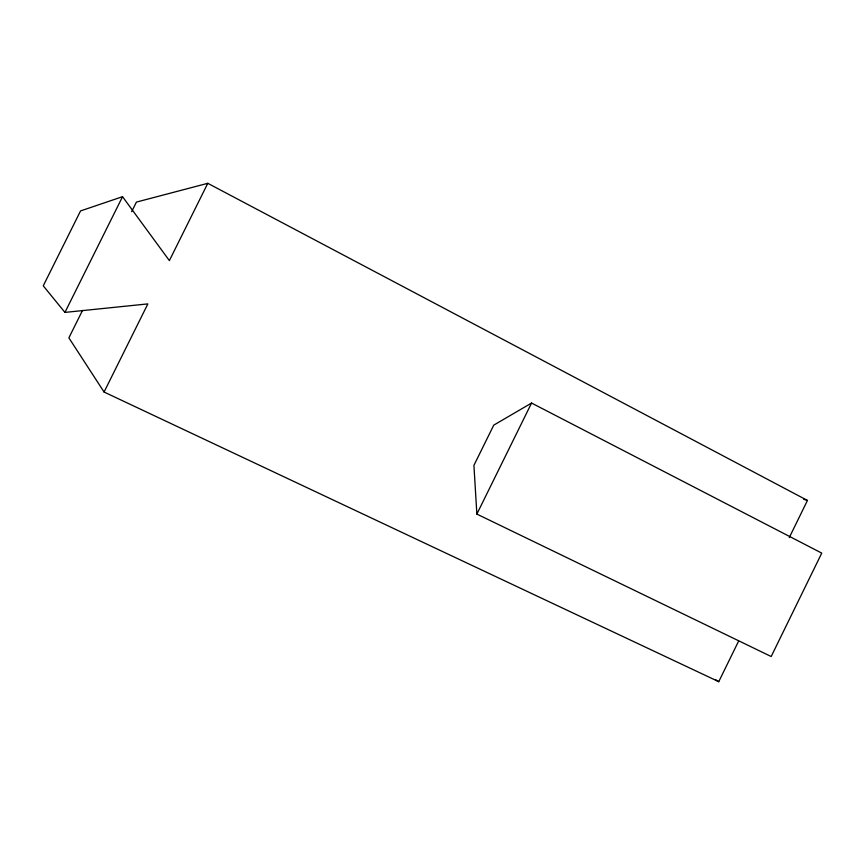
<?xml version="1.0" encoding="UTF-8"?>
<svg xmlns="http://www.w3.org/2000/svg" width="865" height="865" viewBox="0 0 865 865"><rect width="100%" height="100%" fill="white"/><g stroke="black" fill="none" stroke-linecap="round" stroke-linejoin="round"><path stroke-width="1.3" d="M82.543 310.384L68.876 337.847L104.07 392.029L718.75 681.685L738.645 641.03M789.269 537.608L807.456 500.446L207.784 183.315L136.421 202.086L131.653 211.676M476.864 514.08L531.564 403.047L821.75 553.113L771.18 656.524L476.864 514.08L473.923 465.37L493.753 425.137L531.564 403.047M104.07 392.029L147.861 303.896L64.951 312.406L43.25 285.828L80.553 210.919L122.538 196.69L169.378 260.603L207.784 183.315M64.951 312.406L122.538 196.69M803.607 499.192L807.456 500.446M715.312 679.544L718.75 681.685"/></g></svg>
